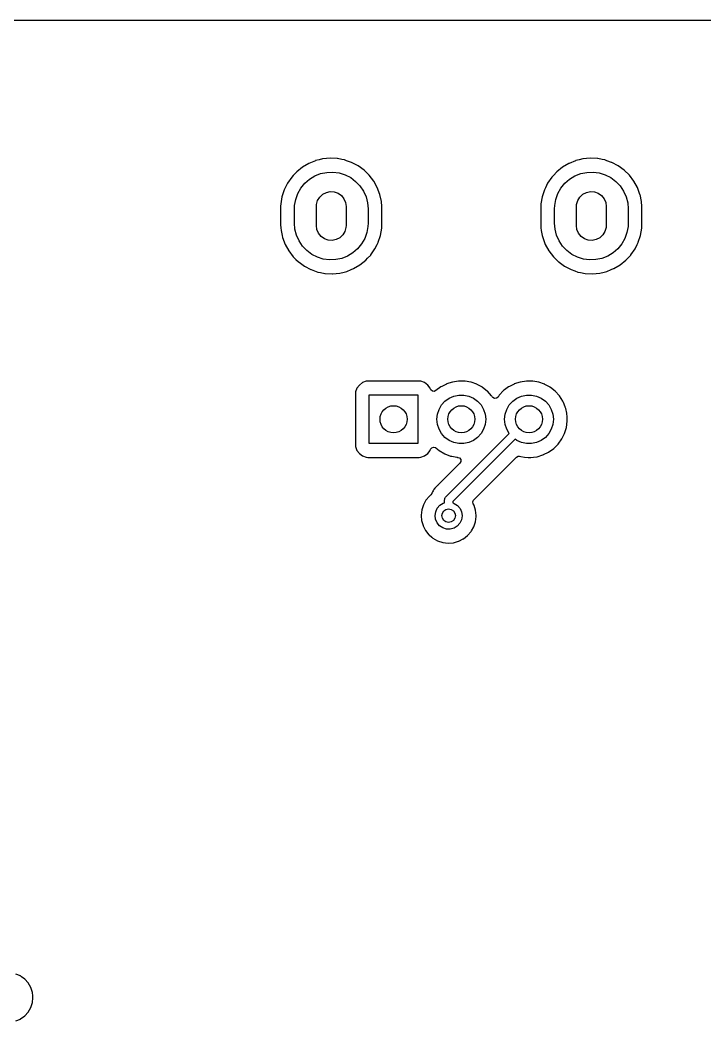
# Model space of a CAD drawing. Extents: x 41 to 172, y -227 to -42.
# Drawn here: x 89.72 to 115, y -79.35 to -42.42 of the extents above; entities that cross this region are included whole.
import ezdxf

# ---------------------------------------------------------------- set-up
doc = ezdxf.new("R2010")
doc.units = 0
doc.layers.add('BLACK', color=7, linetype='CONTINUOUS')

msp = doc.modelspace()

# ---------------------------------------------------------------- linework, layer by layer
at = {"layer": 'BLACK', "linetype": 'CONTINUOUS'}
for p, q in [((40.6395, -42.4185), (171.451, -42.4185)), ((100.625, -47.6089), (100.382, -47.7073)), ((100.629, -47.6072), (100.625, -47.6089)), ((100.625, -47.6089), (100.625, -47.6089)), ((100.758, -47.5756), (100.629, -47.6072)), ((100.888, -47.5438), (100.758, -47.5756)), ((100.893, -47.5427), (100.888, -47.5438)), ((100.888, -47.5438), (100.888, -47.5438)), ((101.162, -47.517), (100.893, -47.5427)), ((101.167, -47.5172), (101.162, -47.517)), ((101.429, -47.5302), (101.167, -47.5172)), ((101.167, -47.5172), (101.167, -47.5172)), ((101.433, -47.5305), (101.429, -47.5302)), ((101.429, -47.5302), (101.429, -47.5302)), ((101.438, -47.5313), (101.433, -47.5305)), ((101.601, -47.5636), (101.438, -47.5313)), ((101.438, -47.5313), (101.438, -47.5313)), ((101.699, -47.5829), (101.601, -47.5636)), ((101.773, -47.6089), (101.699, -47.5829)), ((101.951, -47.6717), (101.773, -47.6089)), ((110.225, -47.6089), (109.982, -47.7073)), ((110.229, -47.6072), (110.225, -47.6089)), ((110.225, -47.6089), (110.225, -47.6089)), ((110.358, -47.5756), (110.229, -47.6072)), ((110.488, -47.5438), (110.358, -47.5756)), ((110.493, -47.5427), (110.488, -47.5438)), ((110.488, -47.5438), (110.488, -47.5438)), ((110.762, -47.517), (110.493, -47.5427)), ((110.767, -47.5172), (110.762, -47.517)), ((111.029, -47.5302), (110.767, -47.5172)), ((110.767, -47.5172), (110.767, -47.5172)), ((111.033, -47.5305), (111.029, -47.5302)), ((111.029, -47.5302), (111.029, -47.5302)), ((111.038, -47.5313), (111.033, -47.5305)), ((111.201, -47.5636), (111.038, -47.5313)), ((111.038, -47.5313), (111.038, -47.5313)), ((111.299, -47.5829), (111.201, -47.5636)), ((111.373, -47.6089), (111.299, -47.5829)), ((111.551, -47.6717), (111.373, -47.6089)), ((100.144, -47.846), (99.9321, -48.0154)), ((100.378, -47.709), (100.144, -47.846)), ((100.382, -47.7073), (100.378, -47.709)), ((101.955, -47.6732), (101.951, -47.6717)), ((101.951, -47.6717), (101.951, -47.6717)), ((102.195, -47.7995), (101.955, -47.6732)), ((102.414, -47.959), (102.195, -47.7995)), ((102.608, -48.1486), (102.414, -47.959)), ((109.744, -47.846), (109.532, -48.0154)), ((109.978, -47.709), (109.744, -47.846)), ((109.982, -47.7073), (109.978, -47.709)), ((111.555, -47.6732), (111.551, -47.6717)), ((111.551, -47.6717), (111.551, -47.6717)), ((111.795, -47.7995), (111.555, -47.6732)), ((112.014, -47.959), (111.795, -47.7995)), ((112.208, -48.1486), (112.014, -47.959)), ((99.747, -48.2135), (99.5924, -48.4363)), ((99.8042, -48.1522), (99.747, -48.2135)), ((99.9289, -48.0187), (99.8042, -48.1522)), ((99.9321, -48.0154), (99.9289, -48.0187)), ((100.23, -48.4419), (100.404, -48.2911)), ((100.404, -48.2911), (100.6, -48.1718)), ((100.6, -48.1718), (100.814, -48.0874)), ((100.814, -48.0874), (101.039, -48.0401)), ((101.039, -48.0401), (101.269, -48.0315)), ((101.269, -48.0315), (101.497, -48.0617)), ((101.497, -48.0617), (101.717, -48.1299)), ((101.717, -48.1299), (101.922, -48.2341)), ((101.922, -48.2341), (102.106, -48.3714)), ((102.106, -48.3714), (102.265, -48.5378)), ((102.773, -48.3641), (102.608, -48.1486)), ((102.904, -48.6012), (102.773, -48.3641)), ((109.347, -48.2135), (109.192, -48.4363)), ((109.404, -48.1522), (109.347, -48.2135)), ((109.529, -48.0187), (109.404, -48.1522)), ((109.532, -48.0154), (109.529, -48.0187)), ((109.83, -48.4419), (110.004, -48.2911)), ((110.004, -48.2911), (110.2, -48.1718)), ((110.2, -48.1718), (110.414, -48.0874)), ((110.414, -48.0874), (110.639, -48.0401)), ((110.639, -48.0401), (110.869, -48.0315)), ((110.869, -48.0315), (111.097, -48.0617)), ((111.097, -48.0617), (111.317, -48.1299)), ((111.317, -48.1299), (111.522, -48.2341)), ((111.522, -48.2341), (111.706, -48.3714)), ((111.706, -48.3714), (111.865, -48.5378)), ((112.373, -48.3641), (112.208, -48.1486)), ((112.504, -48.6012), (112.373, -48.3641)), ((99.4716, -48.6791), (99.3872, -48.9368)), ((99.5083, -48.6055), (99.4716, -48.6791)), ((99.5904, -48.4404), (99.5083, -48.6055)), ((99.5924, -48.4363), (99.5904, -48.4404)), ((99.5904, -48.4404), (99.5904, -48.4404)), ((99.9704, -48.8195), (100.084, -48.6197)), ((100.084, -48.6197), (100.23, -48.4419)), ((101.024, -48.7806), (101.17, -48.7511)), ((101.17, -48.7511), (101.319, -48.762)), ((102.265, -48.5378), (102.393, -48.7286)), ((102.393, -48.7286), (102.488, -48.9383)), ((103, -48.8548), (102.904, -48.6012)), ((109.072, -48.6791), (108.987, -48.9368)), ((109.108, -48.6055), (109.072, -48.6791)), ((109.19, -48.4404), (109.108, -48.6055)), ((109.192, -48.4363), (109.19, -48.4404)), ((109.19, -48.4404), (109.19, -48.4404)), ((109.57, -48.8195), (109.684, -48.6197)), ((109.684, -48.6197), (109.83, -48.4419)), ((110.624, -48.7806), (110.77, -48.7511)), ((110.77, -48.7511), (110.919, -48.762)), ((111.865, -48.5378), (111.993, -48.7286)), ((111.993, -48.7286), (112.088, -48.9383)), ((112.6, -48.8548), (112.504, -48.6012)), ((99.3872, -48.9368), (99.3408, -49.2039)), ((99.851, -49.262), (99.892, -49.0357)), ((99.892, -49.0357), (99.9704, -48.8195)), ((100.661, -49.2197), (100.703, -49.0763)), ((100.703, -49.0763), (100.781, -48.9494)), ((100.781, -48.9494), (100.891, -48.8484)), ((100.891, -48.8484), (101.024, -48.7806)), ((101.319, -48.762), (101.46, -48.8126)), ((101.46, -48.8126), (101.582, -48.8991)), ((101.582, -48.8991), (101.675, -49.0151)), ((101.675, -49.0151), (101.735, -49.1521)), ((102.488, -48.9383), (102.546, -49.1609)), ((103.001, -48.8592), (103, -48.8548)), ((103.058, -49.1151), (103.001, -48.8592)), ((103.001, -48.8592), (103.001, -48.8592)), ((103.059, -49.1195), (103.058, -49.1151)), ((103.059, -49.1241), (103.059, -49.1195)), ((108.987, -48.9368), (108.941, -49.2039)), ((109.451, -49.262), (109.492, -49.0357)), ((109.492, -49.0357), (109.57, -48.8195)), ((110.261, -49.2197), (110.303, -49.0763)), ((110.303, -49.0763), (110.381, -48.9494)), ((110.381, -48.9494), (110.491, -48.8484)), ((110.491, -48.8484), (110.624, -48.7806)), ((110.919, -48.762), (111.06, -48.8126)), ((111.06, -48.8126), (111.182, -48.8991)), ((111.182, -48.8991), (111.275, -49.0151)), ((111.275, -49.0151), (111.335, -49.1521)), ((112.088, -48.9383), (112.146, -49.1609)), ((112.601, -48.8592), (112.6, -48.8548)), ((112.658, -49.1151), (112.601, -48.8592)), ((112.601, -48.8592), (112.601, -48.8592)), ((112.659, -49.1195), (112.658, -49.1151)), ((112.659, -49.1241), (112.659, -49.1195)), ((99.3408, -49.2039), (99.3365, -49.2896)), ((99.3365, -49.2896), (99.3365, -49.9789)), ((99.845, -49.39), (99.851, -49.262)), ((99.845, -49.91), (99.845, -49.39)), ((100.655, -49.3), (100.661, -49.2197)), ((100.655, -50), (100.655, -49.3)), ((101.735, -49.1521), (101.755, -49.3)), ((101.755, -49.3), (101.755, -50)), ((102.546, -49.1609), (102.565, -49.39)), ((102.565, -49.39), (102.565, -49.91)), ((103.071, -49.2912), (103.059, -49.1241)), ((103.073, -49.3211), (103.071, -49.2912)), ((103.073, -50.0104), (103.073, -49.3211)), ((108.941, -49.2039), (108.936, -49.2896)), ((108.936, -49.2896), (108.936, -49.9789)), ((109.445, -49.39), (109.451, -49.262)), ((109.445, -49.91), (109.445, -49.39)), ((110.255, -49.3), (110.261, -49.2197)), ((110.255, -50), (110.255, -49.3)), ((111.335, -49.1521), (111.355, -49.3)), ((111.355, -49.3), (111.355, -50)), ((112.146, -49.1609), (112.165, -49.39)), ((112.165, -49.39), (112.165, -49.91)), ((112.671, -49.2912), (112.659, -49.1241)), ((112.673, -49.3211), (112.671, -49.2912)), ((112.673, -50.0104), (112.673, -49.3211)), ((99.3365, -49.9789), (99.3367, -49.9812)), ((99.3367, -49.9812), (99.3367, -49.9812)), ((99.3367, -49.9812), (99.3447, -50.0922)), ((99.3447, -50.0922), (99.3511, -50.1805)), ((99.3511, -50.1805), (99.3521, -50.1849)), ((99.3521, -50.1849), (99.3521, -50.1849)), ((99.3521, -50.1849), (99.3915, -50.3632)), ((99.8644, -50.1391), (99.845, -49.91)), ((99.9222, -50.3617), (99.8644, -50.1391)), ((100.675, -50.1479), (100.655, -50)), ((100.735, -50.2849), (100.675, -50.1479)), ((101.707, -50.2237), (101.629, -50.3506)), ((101.749, -50.0803), (101.707, -50.2237)), ((101.755, -50), (101.749, -50.0803)), ((102.559, -50.038), (102.518, -50.2643)), ((102.565, -49.91), (102.559, -50.038)), ((103.023, -50.3632), (103.069, -50.0961)), ((103.069, -50.0961), (103.073, -50.0104)), ((108.936, -49.9789), (108.937, -49.9812)), ((108.937, -49.9812), (108.945, -50.0922)), ((108.937, -49.9812), (108.937, -49.9812)), ((108.945, -50.0922), (108.951, -50.1805)), ((108.951, -50.1805), (108.952, -50.1849)), ((108.952, -50.1849), (108.952, -50.1849)), ((108.952, -50.1849), (108.991, -50.3632)), ((109.464, -50.1391), (109.445, -49.91)), ((109.522, -50.3617), (109.464, -50.1391)), ((110.275, -50.1479), (110.255, -50)), ((110.335, -50.2849), (110.275, -50.1479)), ((111.307, -50.2237), (111.229, -50.3506)), ((111.349, -50.0803), (111.307, -50.2237)), ((111.355, -50), (111.349, -50.0803)), ((112.159, -50.038), (112.118, -50.2643)), ((112.165, -49.91), (112.159, -50.038)), ((112.623, -50.3632), (112.669, -50.0961)), ((112.669, -50.0961), (112.673, -50.0104)), ((99.3915, -50.3632), (99.4096, -50.4452)), ((99.4096, -50.4452), (99.5057, -50.6988)), ((100.017, -50.5714), (99.9222, -50.3617)), ((100.145, -50.7622), (100.017, -50.5714)), ((100.828, -50.4009), (100.735, -50.2849)), ((100.95, -50.4874), (100.828, -50.4009)), ((101.091, -50.538), (100.95, -50.4874)), ((101.24, -50.5489), (101.091, -50.538)), ((101.386, -50.5194), (101.24, -50.5489)), ((101.519, -50.4516), (101.386, -50.5194)), ((101.629, -50.3506), (101.519, -50.4516)), ((102.44, -50.4805), (102.326, -50.6803)), ((102.518, -50.2643), (102.44, -50.4805)), ((102.938, -50.6209), (103.023, -50.3632)), ((108.991, -50.3632), (109.01, -50.4452)), ((109.01, -50.4452), (109.106, -50.6988)), ((109.617, -50.5714), (109.522, -50.3617)), ((109.745, -50.7622), (109.617, -50.5714)), ((110.428, -50.4009), (110.335, -50.2849)), ((110.55, -50.4874), (110.428, -50.4009)), ((110.691, -50.538), (110.55, -50.4874)), ((110.84, -50.5489), (110.691, -50.538)), ((110.986, -50.5194), (110.84, -50.5489)), ((111.119, -50.4516), (110.986, -50.5194)), ((111.229, -50.3506), (111.119, -50.4516)), ((112.04, -50.4805), (111.926, -50.6803)), ((112.118, -50.2643), (112.04, -50.4805)), ((112.538, -50.6209), (112.623, -50.3632)), ((99.5057, -50.6988), (99.6373, -50.9359)), ((99.6373, -50.9359), (99.8018, -51.1514)), ((100.304, -50.9286), (100.145, -50.7622)), ((100.488, -51.0659), (100.304, -50.9286)), ((102.18, -50.8581), (102.006, -51.0089)), ((102.326, -50.6803), (102.18, -50.8581)), ((102.663, -51.0865), (102.818, -50.8637)), ((102.818, -50.8637), (102.9, -50.6988)), ((102.9, -50.6988), (102.936, -50.625)), ((102.936, -50.625), (102.938, -50.6209)), ((102.936, -50.625), (102.936, -50.625)), ((109.106, -50.6988), (109.237, -50.9359)), ((109.237, -50.9359), (109.402, -51.1514)), ((109.904, -50.9286), (109.745, -50.7622)), ((110.088, -51.0659), (109.904, -50.9286)), ((111.78, -50.8581), (111.606, -51.0089)), ((111.926, -50.6803), (111.78, -50.8581)), ((112.263, -51.0865), (112.418, -50.8637)), ((112.418, -50.8637), (112.5, -50.6988)), ((112.5, -50.6988), (112.536, -50.625)), ((112.536, -50.625), (112.538, -50.6209)), ((112.536, -50.625), (112.536, -50.625)), ((99.8018, -51.1514), (99.8051, -51.1546)), ((99.8051, -51.1546), (99.8051, -51.1546)), ((99.8051, -51.1546), (99.9023, -51.2496)), ((99.9023, -51.2496), (99.9957, -51.341)), ((100.693, -51.1701), (100.488, -51.0659)), ((100.913, -51.2383), (100.693, -51.1701)), ((101.141, -51.2685), (100.913, -51.2383)), ((101.371, -51.2599), (101.141, -51.2685)), ((101.596, -51.2126), (101.371, -51.2599)), ((101.81, -51.1282), (101.596, -51.2126)), ((102.006, -51.0089), (101.81, -51.1282)), ((102.266, -51.454), (102.478, -51.2846)), ((102.478, -51.2846), (102.548, -51.2101)), ((102.548, -51.2101), (102.66, -51.0898)), ((102.66, -51.0898), (102.663, -51.0865)), ((102.66, -51.0898), (102.66, -51.0898)), ((109.402, -51.1514), (109.405, -51.1546)), ((109.405, -51.1546), (109.405, -51.1546)), ((109.405, -51.1546), (109.502, -51.2496)), ((109.502, -51.2496), (109.596, -51.341)), ((110.293, -51.1701), (110.088, -51.0659)), ((110.513, -51.2383), (110.293, -51.1701)), ((110.741, -51.2685), (110.513, -51.2383)), ((110.971, -51.2599), (110.741, -51.2685)), ((111.196, -51.2126), (110.971, -51.2599)), ((111.41, -51.1282), (111.196, -51.2126)), ((111.606, -51.0089), (111.41, -51.1282)), ((111.866, -51.454), (112.078, -51.2846)), ((112.078, -51.2846), (112.148, -51.2101)), ((112.148, -51.2101), (112.26, -51.0898)), ((112.26, -51.0898), (112.263, -51.0865)), ((112.26, -51.0898), (112.26, -51.0898)), ((99.9957, -51.341), (99.9994, -51.3437)), ((99.9994, -51.3437), (99.9994, -51.3437)), ((99.9994, -51.3437), (100.017, -51.3568)), ((100.017, -51.3568), (100.215, -51.5005)), ((100.215, -51.5005), (100.455, -51.6268)), ((100.455, -51.6268), (100.459, -51.6283)), ((100.459, -51.6283), (100.459, -51.6283)), ((100.459, -51.6283), (100.592, -51.6752)), ((100.592, -51.6752), (100.711, -51.7171)), ((101.682, -51.7171), (101.781, -51.6928)), ((101.781, -51.6928), (101.94, -51.6283)), ((101.94, -51.6283), (102.028, -51.5927)), ((102.028, -51.5927), (102.032, -51.591)), ((102.028, -51.5927), (102.028, -51.5927)), ((102.032, -51.591), (102.266, -51.454)), ((109.596, -51.341), (109.599, -51.3437)), ((109.599, -51.3437), (109.599, -51.3437)), ((109.599, -51.3437), (109.617, -51.3568)), ((109.617, -51.3568), (109.815, -51.5005)), ((109.815, -51.5005), (110.055, -51.6268)), ((110.055, -51.6268), (110.059, -51.6283)), ((110.059, -51.6283), (110.059, -51.6283)), ((110.059, -51.6283), (110.192, -51.6752)), ((110.192, -51.6752), (110.311, -51.7171)), ((111.282, -51.7171), (111.381, -51.6928)), ((111.381, -51.6928), (111.54, -51.6283)), ((111.54, -51.6283), (111.628, -51.5927)), ((111.628, -51.5927), (111.632, -51.591)), ((111.628, -51.5927), (111.628, -51.5927)), ((111.632, -51.591), (111.866, -51.454)), ((100.711, -51.7171), (100.809, -51.7364)), ((100.809, -51.7364), (100.972, -51.7687)), ((100.972, -51.7687), (100.972, -51.7687)), ((100.972, -51.7687), (100.977, -51.7695)), ((100.977, -51.7695), (100.981, -51.7698)), ((100.981, -51.7698), (100.981, -51.7698)), ((100.981, -51.7698), (101.243, -51.7828)), ((101.243, -51.7828), (101.243, -51.7828)), ((101.243, -51.7828), (101.248, -51.783)), ((101.248, -51.783), (101.517, -51.7573)), ((101.517, -51.7573), (101.522, -51.7562)), ((101.522, -51.7562), (101.682, -51.7171)), ((101.522, -51.7562), (101.522, -51.7562)), ((110.311, -51.7171), (110.409, -51.7364)), ((110.409, -51.7364), (110.572, -51.7687)), ((110.572, -51.7687), (110.572, -51.7687)), ((110.572, -51.7687), (110.577, -51.7695)), ((110.577, -51.7695), (110.581, -51.7698)), ((110.581, -51.7698), (110.581, -51.7698)), ((110.581, -51.7698), (110.843, -51.7828)), ((110.843, -51.7828), (110.843, -51.7828)), ((110.843, -51.7828), (110.848, -51.783)), ((110.848, -51.783), (111.117, -51.7573)), ((111.117, -51.7573), (111.122, -51.7562)), ((111.122, -51.7562), (111.282, -51.7171)), ((111.122, -51.7562), (111.122, -51.7562)), ((102.495, -55.7483), (102.358, -55.7994)), ((102.557, -55.7415), (102.495, -55.7483)), ((104.453, -55.7415), (102.557, -55.7415)), ((104.515, -55.7483), (104.453, -55.7415)), ((104.652, -55.7994), (104.515, -55.7483)), ((105.906, -55.7401), (105.677, -55.7751)), ((105.912, -55.7402), (105.906, -55.7401)), ((106.065, -55.7421), (105.912, -55.7402)), ((105.912, -55.7402), (105.912, -55.7402)), ((106.138, -55.7429), (106.065, -55.7421)), ((106.143, -55.7438), (106.138, -55.7429)), ((106.143, -55.7439), (106.143, -55.7438)), ((106.361, -55.7827), (106.143, -55.7439)), ((108.406, -55.7401), (108.177, -55.7751)), ((108.412, -55.7402), (108.406, -55.7401)), ((108.565, -55.7421), (108.412, -55.7402)), ((108.412, -55.7402), (108.412, -55.7402)), ((108.638, -55.7429), (108.565, -55.7421)), ((108.643, -55.7438), (108.638, -55.7429)), ((108.643, -55.7439), (108.643, -55.7438)), ((108.861, -55.7827), (108.643, -55.7439)), ((102.154, -56.0033), (102.103, -56.1397)), ((102.242, -55.8867), (102.154, -56.0033)), ((102.358, -55.7994), (102.242, -55.8867)), ((104.768, -55.8867), (104.652, -55.7994)), ((104.856, -56.0033), (104.768, -55.8867)), ((104.859, -56.0117), (104.856, -56.0033)), ((104.869, -56.0399), (104.859, -56.0117)), ((104.859, -56.0117), (104.859, -56.0117)), ((104.882, -56.065), (104.869, -56.0399)), ((104.936, -56.1109), (104.882, -56.065)), ((105.007, -56.1201), (104.936, -56.1109)), ((105.066, -56.0922), (105.007, -56.1201)), ((105.067, -56.0931), (105.066, -56.0922)), ((105.248, -55.9572), (105.067, -56.0931)), ((105.252, -55.9541), (105.248, -55.9572)), ((105.248, -55.9572), (105.248, -55.9572)), ((105.283, -55.9379), (105.252, -55.9541)), ((105.453, -55.8495), (105.283, -55.9379)), ((105.457, -55.8471), (105.453, -55.8495)), ((105.453, -55.8495), (105.453, -55.8495)), ((105.677, -55.7751), (105.457, -55.8471)), ((106.366, -55.7836), (106.361, -55.7827)), ((106.361, -55.7827), (106.361, -55.7827)), ((106.371, -55.7853), (106.366, -55.7836)), ((106.579, -55.8591), (106.371, -55.7853)), ((106.371, -55.7853), (106.371, -55.7853)), ((106.579, -55.8592), (106.579, -55.8591)), ((106.584, -55.8609), (106.579, -55.8592)), ((106.589, -55.8634), (106.584, -55.8609)), ((106.783, -55.9703), (106.589, -55.8634)), ((106.589, -55.8634), (106.589, -55.8634)), ((106.787, -55.9728), (106.783, -55.9703)), ((106.783, -55.9703), (106.783, -55.9703)), ((106.791, -55.976), (106.787, -55.9728)), ((106.965, -56.1132), (106.791, -55.976)), ((106.791, -55.976), (106.791, -55.976)), ((106.969, -56.1164), (106.965, -56.1132)), ((106.965, -56.1132), (106.965, -56.1132)), ((107.125, -56.2877), (106.969, -56.1164)), ((107.567, -56.0931), (107.407, -56.2606)), ((107.604, -56.065), (107.567, -56.0931)), ((107.748, -55.9572), (107.604, -56.065)), ((107.752, -55.9541), (107.748, -55.9572)), ((107.748, -55.9572), (107.748, -55.9572)), ((107.783, -55.9379), (107.752, -55.9541)), ((107.953, -55.8495), (107.783, -55.9379)), ((107.957, -55.8471), (107.953, -55.8495)), ((107.953, -55.8495), (107.953, -55.8495)), ((108.177, -55.7751), (107.957, -55.8471)), ((108.866, -55.7836), (108.861, -55.7827)), ((108.861, -55.7827), (108.861, -55.7827)), ((108.871, -55.7853), (108.866, -55.7836)), ((109.079, -55.8591), (108.871, -55.7853)), ((108.871, -55.7853), (108.871, -55.7853)), ((109.079, -55.8592), (109.079, -55.8591)), ((109.084, -55.8609), (109.079, -55.8592)), ((109.089, -55.8634), (109.084, -55.8609)), ((109.283, -55.9703), (109.089, -55.8634)), ((109.089, -55.8634), (109.089, -55.8634)), ((109.287, -55.9728), (109.283, -55.9703)), ((109.283, -55.9703), (109.283, -55.9703)), ((109.291, -55.976), (109.287, -55.9728)), ((109.465, -56.1132), (109.291, -55.976)), ((109.291, -55.976), (109.291, -55.976)), ((109.469, -56.1164), (109.465, -56.1132)), ((109.465, -56.1132), (109.465, -56.1132)), ((109.625, -56.2877), (109.469, -56.1164)), ((102.103, -56.1397), (102.096, -56.2019)), ((102.096, -56.2019), (102.096, -58.0981)), ((102.605, -58.05), (102.605, -56.25)), ((102.605, -56.25), (104.405, -56.25)), ((104.405, -56.25), (104.405, -58.05)), ((105.277, -56.621), (105.403, -56.4812)), ((105.403, -56.4812), (105.555, -56.3706)), ((105.555, -56.3706), (105.727, -56.294)), ((105.727, -56.294), (105.911, -56.2549)), ((105.911, -56.2549), (106.099, -56.2549)), ((106.099, -56.2549), (106.283, -56.294)), ((106.283, -56.294), (106.455, -56.3706)), ((106.455, -56.3706), (106.607, -56.4812)), ((106.607, -56.4812), (106.733, -56.621)), ((107.128, -56.292), (107.125, -56.2877)), ((107.15, -56.3266), (107.128, -56.292)), ((107.128, -56.292), (107.128, -56.292)), ((107.171, -56.3511), (107.15, -56.3266)), ((107.234, -56.3823), (107.171, -56.3511)), ((107.305, -56.3742), (107.234, -56.3823)), ((107.36, -56.3292), (107.305, -56.3742)), ((107.407, -56.2606), (107.36, -56.3292)), ((107.777, -56.621), (107.903, -56.4812)), ((107.903, -56.4812), (108.055, -56.3706)), ((108.055, -56.3706), (108.227, -56.294)), ((108.227, -56.294), (108.411, -56.2549)), ((108.411, -56.2549), (108.599, -56.2549)), ((108.599, -56.2549), (108.783, -56.294)), ((108.783, -56.294), (108.955, -56.3706)), ((108.955, -56.3706), (109.107, -56.4812)), ((109.107, -56.4812), (109.233, -56.621)), ((109.751, -56.4821), (109.625, -56.2877)), ((109.753, -56.4869), (109.751, -56.4821)), ((109.773, -56.5349), (109.753, -56.4869)), ((109.753, -56.4869), (109.753, -56.4869)), ((105.125, -56.9629), (105.183, -56.7839)), ((105.183, -56.7839), (105.277, -56.621)), ((106.733, -56.621), (106.827, -56.7839)), ((106.827, -56.7839), (106.885, -56.9629)), ((107.625, -56.9629), (107.683, -56.7839)), ((107.683, -56.7839), (107.777, -56.621)), ((109.233, -56.621), (109.327, -56.7839)), ((109.327, -56.7839), (109.385, -56.9629)), ((109.843, -56.6945), (109.773, -56.5349)), ((109.844, -56.6995), (109.843, -56.6945)), ((109.859, -56.7578), (109.844, -56.6995)), ((109.844, -56.6995), (109.844, -56.6995)), ((109.899, -56.9192), (109.859, -56.7578)), ((105.105, -57.15), (105.125, -56.9629)), ((105.125, -57.3371), (105.105, -57.15)), ((106.885, -56.9629), (106.905, -57.15)), ((106.905, -57.15), (106.885, -57.3371)), ((107.605, -57.15), (107.625, -56.9629)), ((107.625, -57.3371), (107.605, -57.15)), ((109.385, -56.9629), (109.405, -57.15)), ((109.405, -57.15), (109.385, -57.3371)), ((109.886, -57.4487), (109.917, -57.219)), ((109.9, -56.9243), (109.899, -56.9192)), ((109.912, -57.0734), (109.9, -56.9243)), ((109.9, -56.9243), (109.9, -56.9243)), ((109.918, -57.15), (109.912, -57.0734)), ((109.917, -57.219), (109.918, -57.15)), ((105.183, -57.5161), (105.125, -57.3371)), ((105.277, -57.679), (105.183, -57.5161)), ((106.827, -57.5161), (106.733, -57.679)), ((106.885, -57.3371), (106.827, -57.5161)), ((107.683, -57.5161), (107.625, -57.3371)), ((107.772, -57.6707), (107.683, -57.5161)), ((109.327, -57.5161), (109.233, -57.679)), ((109.385, -57.3371), (109.327, -57.5161)), ((109.819, -57.6703), (109.886, -57.4487)), ((105.403, -57.8188), (105.277, -57.679)), ((105.555, -57.9294), (105.403, -57.8188)), ((105.431, -60.0119), (107.772, -57.6707)), ((105.727, -58.006), (105.555, -57.9294)), ((107.987, -57.8801), (105.687, -60.1801)), ((106.455, -57.9294), (106.283, -58.006)), ((106.607, -57.8188), (106.455, -57.9294)), ((106.733, -57.679), (106.607, -57.8188)), ((108.055, -57.9294), (107.987, -57.8801)), ((108.227, -58.006), (108.055, -57.9294)), ((108.955, -57.9294), (108.783, -58.006)), ((109.107, -57.8188), (108.955, -57.9294)), ((109.233, -57.679), (109.107, -57.8188)), ((109.581, -58.066), (109.716, -57.8779)), ((109.716, -57.8779), (109.77, -57.7697)), ((109.77, -57.7697), (109.817, -57.6749)), ((109.817, -57.6749), (109.819, -57.6703)), ((109.817, -57.6749), (109.817, -57.6749)), ((102.096, -58.0981), (102.103, -58.1603)), ((102.103, -58.1603), (102.154, -58.2967)), ((102.154, -58.2967), (102.242, -58.4133)), ((104.405, -58.05), (102.605, -58.05)), ((104.768, -58.4133), (104.856, -58.2967)), ((104.856, -58.2967), (104.871, -58.2565)), ((104.871, -58.2565), (104.913, -58.1997)), ((104.913, -58.1997), (104.98, -58.175)), ((104.98, -58.175), (105.049, -58.1902)), ((105.049, -58.1902), (105.069, -58.2038)), ((105.069, -58.2038), (105.194, -58.3077)), ((105.194, -58.3077), (105.394, -58.4246)), ((105.911, -58.0451), (105.727, -58.006)), ((106.099, -58.0451), (105.911, -58.0451)), ((106.283, -58.006), (106.099, -58.0451)), ((108.411, -58.0451), (108.227, -58.006)), ((108.599, -58.0451), (108.411, -58.0451)), ((108.783, -58.006), (108.599, -58.0451)), ((109.229, -58.364), (109.417, -58.2295)), ((109.417, -58.2295), (109.581, -58.066)), ((102.242, -58.4133), (102.358, -58.5006)), ((102.358, -58.5006), (102.495, -58.5517)), ((102.495, -58.5517), (102.557, -58.5585)), ((102.557, -58.5585), (104.453, -58.5585)), ((104.453, -58.5585), (104.515, -58.5517)), ((104.515, -58.5517), (104.652, -58.5006)), ((104.652, -58.5006), (104.768, -58.4133)), ((105.394, -58.4246), (105.611, -58.5072)), ((105.611, -58.5072), (105.616, -58.5082)), ((105.616, -58.5082), (105.616, -58.5082)), ((105.616, -58.5082), (105.652, -58.5157)), ((105.652, -58.5157), (105.838, -58.5534)), ((105.838, -58.5534), (105.86, -58.5542)), ((105.86, -58.5542), (105.87, -58.5546)), ((105.87, -58.5546), (105.937, -58.577)), ((105.937, -58.577), (105.982, -58.6324)), ((105.989, -58.703), (105.954, -58.7696)), ((105.982, -58.6324), (105.989, -58.703)), ((106.468, -60.1184), (108.037, -58.5497)), ((108.037, -58.5497), (108.099, -58.5157)), ((108.099, -58.5157), (108.151, -58.5154)), ((108.151, -58.5154), (108.201, -58.5256)), ((108.201, -58.5256), (108.338, -58.5534)), ((108.338, -58.5534), (108.467, -58.5581)), ((108.467, -58.5581), (108.564, -58.5617)), ((108.564, -58.5617), (108.564, -58.5617)), ((108.564, -58.5617), (108.569, -58.5619)), ((108.569, -58.5619), (108.574, -58.5612)), ((108.574, -58.5612), (108.664, -58.5497)), ((108.574, -58.5612), (108.574, -58.5612)), ((108.664, -58.5497), (108.799, -58.5324)), ((108.799, -58.5324), (108.804, -58.531)), ((108.804, -58.531), (109.016, -58.4674)), ((108.804, -58.531), (108.804, -58.531)), ((109.016, -58.4674), (109.021, -58.4659)), ((109.021, -58.4659), (109.043, -58.4549)), ((109.043, -58.4549), (109.224, -58.3663)), ((109.224, -58.3663), (109.229, -58.364)), ((109.224, -58.3663), (109.224, -58.3663)), ((105.954, -58.7696), (105.129, -59.5943)), ((104.947, -59.8225), (104.942, -59.8332)), ((104.963, -59.7874), (104.947, -59.8225)), ((104.966, -59.7801), (104.963, -59.7874)), ((104.963, -59.7874), (104.963, -59.7874)), ((104.971, -59.7733), (104.966, -59.7801)), ((104.979, -59.7632), (104.971, -59.7733)), ((104.99, -59.7467), (104.979, -59.7632)), ((104.996, -59.7348), (104.99, -59.7467)), ((105, -59.7279), (104.996, -59.7348)), ((104.996, -59.7348), (104.996, -59.7348)), ((105.032, -59.6942), (105, -59.7279)), ((105.039, -59.6852), (105.032, -59.6942)), ((105.042, -59.6817), (105.039, -59.6852)), ((105.063, -59.6611), (105.042, -59.6817)), ((105.065, -59.6583), (105.063, -59.6611)), ((105.108, -59.6124), (105.065, -59.6583)), ((105.114, -59.6066), (105.108, -59.6124)), ((105.108, -59.6124), (105.108, -59.6124)), ((105.121, -59.6023), (105.114, -59.6066)), ((105.129, -59.5943), (105.121, -59.6023)), ((105.121, -59.6023), (105.121, -59.6023)), ((104.698, -60.1389), (104.659, -60.2105)), ((104.701, -60.1335), (104.698, -60.1389)), ((104.698, -60.1389), (104.698, -60.1389)), ((104.828, -59.982), (104.701, -60.1335)), ((104.857, -59.9586), (104.828, -59.982)), ((104.876, -59.9433), (104.857, -59.9586)), ((104.883, -59.9374), (104.876, -59.9433)), ((104.912, -59.8877), (104.883, -59.9374)), ((104.915, -59.8887), (104.912, -59.8877)), ((104.918, -59.8813), (104.915, -59.8887)), ((104.92, -59.8737), (104.918, -59.8813)), ((104.942, -59.8332), (104.92, -59.8737)), ((105.387, -60.118), (105.392, -60.0989)), ((105.387, -60.2341), (105.387, -60.118)), ((105.392, -60.0792), (105.402, -60.0621)), ((105.392, -60.0989), (105.392, -60.0792)), ((105.402, -60.0621), (105.407, -60.043)), ((105.407, -60.043), (105.421, -60.029)), ((105.421, -60.029), (105.431, -60.0119)), ((105.687, -60.1801), (105.687, -60.2342)), ((106.431, -60.1972), (106.457, -60.1309)), ((106.446, -60.2667), (106.431, -60.1972)), ((106.457, -60.1309), (106.468, -60.1184)), ((104.546, -60.4953), (104.524, -60.6919)), ((104.606, -60.3068), (104.546, -60.4953)), ((104.659, -60.2105), (104.606, -60.3068)), ((105.037, -60.6999), (105.059, -60.5598)), ((105.059, -60.5598), (105.119, -60.4315)), ((105.119, -60.4315), (105.213, -60.3252)), ((105.213, -60.3252), (105.333, -60.2496)), ((105.333, -60.2496), (105.387, -60.2341)), ((105.687, -60.2342), (105.747, -60.2521)), ((105.747, -60.2521), (105.866, -60.3292)), ((105.866, -60.3292), (105.958, -60.4366)), ((105.958, -60.4366), (106.017, -60.5657)), ((106.017, -60.5657), (106.037, -60.706)), ((106.474, -60.3198), (106.446, -60.2667)), ((106.476, -60.3257), (106.474, -60.3198)), ((106.528, -60.5006), (106.476, -60.3257)), ((106.531, -60.5092), (106.528, -60.5006)), ((106.55, -60.706), (106.531, -60.5092)), ((104.524, -60.6919), (104.526, -60.7186)), ((104.526, -60.7186), (104.54, -60.8818)), ((104.54, -60.8818), (104.54, -60.8889)), ((104.54, -60.8889), (104.55, -60.9244)), ((104.55, -60.9244), (104.592, -61.0685)), ((105.055, -60.8405), (105.037, -60.6999)), ((105.113, -60.9702), (105.055, -60.8405)), ((106.013, -60.858), (105.952, -60.9856)), ((106.037, -60.7182), (106.013, -60.858)), ((106.037, -60.706), (106.037, -60.7182)), ((106.463, -61.1182), (106.525, -60.9305)), ((106.525, -60.9305), (106.55, -60.7343)), ((106.55, -60.7343), (106.55, -60.706)), ((104.592, -61.0685), (104.595, -61.079)), ((104.595, -61.079), (104.685, -61.255)), ((104.685, -61.255), (104.808, -61.41)), ((105.204, -61.0787), (105.113, -60.9702)), ((105.322, -61.1573), (105.204, -61.0787)), ((105.457, -61.1996), (105.322, -61.1573)), ((105.599, -61.2022), (105.457, -61.1996)), ((105.736, -61.1649), (105.599, -61.2022)), ((105.856, -61.0907), (105.736, -61.1649)), ((105.952, -60.9856), (105.856, -61.0907)), ((106.236, -61.4399), (106.365, -61.2901)), ((106.365, -61.2901), (106.379, -61.2648)), ((106.379, -61.2648), (106.463, -61.1182)), ((104.808, -61.41), (104.813, -61.4139)), ((104.813, -61.4139), (104.813, -61.4139)), ((104.813, -61.4139), (104.912, -61.4982)), ((104.912, -61.4982), (104.959, -61.5381)), ((104.959, -61.5381), (105.131, -61.6346)), ((105.131, -61.6346), (105.319, -61.6957)), ((105.713, -61.704), (105.903, -61.6508)), ((105.903, -61.6508), (105.909, -61.648)), ((105.909, -61.648), (106.074, -61.5644)), ((105.909, -61.648), (105.909, -61.648)), ((106.074, -61.5644), (106.08, -61.5616)), ((106.074, -61.5644), (106.074, -61.5644)), ((106.08, -61.5616), (106.236, -61.4399)), ((105.319, -61.6957), (105.516, -61.7192)), ((105.516, -61.7192), (105.522, -61.7187)), ((105.522, -61.7187), (105.707, -61.7045)), ((105.522, -61.7187), (105.522, -61.7187)), ((105.707, -61.7045), (105.713, -61.704)), ((105.707, -61.7045), (105.707, -61.7045)), ((89.7317, -77.6922), (89.5693, -77.6199)), ((89.7378, -77.6949), (89.7317, -77.6922)), ((89.7317, -77.6922), (89.7317, -77.6922)), ((89.7431, -77.6988), (89.7378, -77.6949)), ((89.7703, -77.7185), (89.7431, -77.6988)), ((89.7431, -77.6988), (89.7431, -77.6988)), ((89.8923, -77.8071), (89.7703, -77.7185)), ((90.02, -77.9491), (89.8923, -77.8071)), ((90.1155, -78.1144), (90.02, -77.9491)), ((90.1745, -78.2961), (90.1155, -78.1144)), ((90.1752, -78.3026), (90.1745, -78.2961)), ((90.1884, -78.428), (90.1752, -78.3026)), ((90.1752, -78.3026), (90.1752, -78.3026)), ((90.1753, -78.6688), (90.1938, -78.4926)), ((90.1945, -78.486), (90.1884, -78.428)), ((90.1938, -78.4926), (90.1945, -78.486)), ((89.8923, -79.1649), (90.02, -79.0229)), ((90.02, -79.0229), (90.1155, -78.8576)), ((90.1155, -78.8576), (90.1745, -78.6759)), ((90.1745, -78.6759), (90.1753, -78.6688)), ((89.5693, -79.3521), (89.7317, -79.2798)), ((89.7317, -79.2798), (89.7378, -79.2771)), ((89.7317, -79.2798), (89.7317, -79.2798)), ((89.7378, -79.2771), (89.8923, -79.1649))]:
    msp.add_line(p, q, dxfattribs=at)
at = {"layer": 'BLACK'}
for centre, radius in [((103.505, -57.15), 0.5), ((106.005, -57.15), 0.5), ((108.505, -57.15), 0.5), ((105.537, -60.706), 0.25)]:
    msp.add_circle(centre, radius, dxfattribs=at)

doc.saveas('drawing.dxf')
